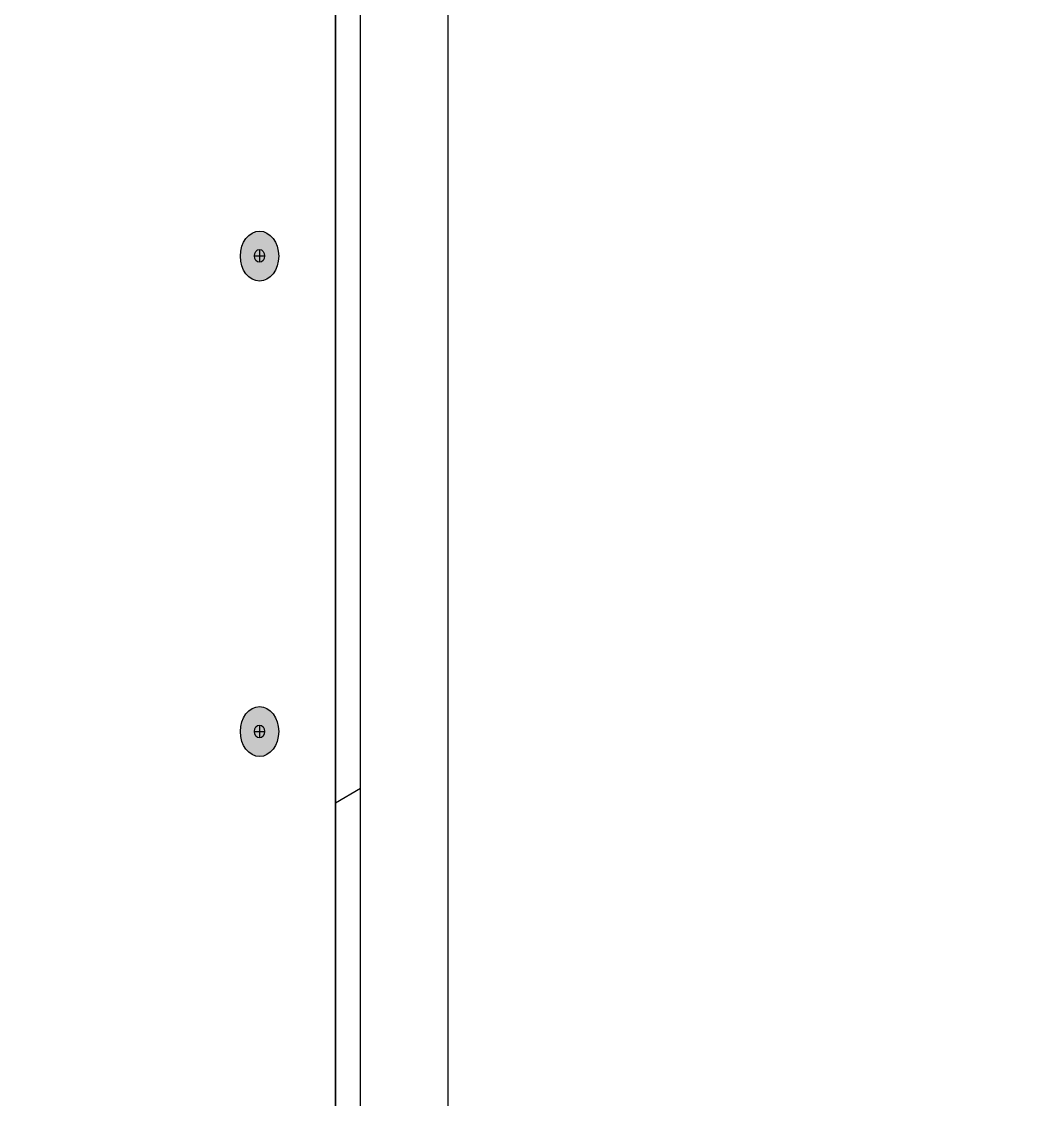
# Model space of a CAD drawing. Header units: inches. Extents: x -20.7 to 76.3, y -55.2 to 19.1.
# Drawn here: x -2.398 to 0.259, y -31.288 to -28.421 of the extents above; entities that cross this region are included whole.
import ezdxf

# ---------------------------------------------------------------- set-up
doc = ezdxf.new("R2010")
doc.units = ezdxf.units.IN
doc.header["$MEASUREMENT"] = 0
doc.layers.add('G-ANNO-TTLB', color=7, linetype='Continuous', lineweight=0)
doc.layers.add('TYVEK', color=7, linetype='Continuous', lineweight=0)

msp = doc.modelspace()

# ---------------------------------------------------------------- hatches: boundary and pattern name
at = {"layer": 'G-ANNO-TTLB', "true_color": 0xff00ff, "transparency": 33554687}
h = msp.add_hatch(color=6, dxfattribs=at)
edge = h.paths.add_edge_path()
edge.add_spline(control_points=[(20.0382, -55.2136), (20.0382, -55.2136), (-20.6495, -55.2136), (-20.6495, -55.2136), (-20.6495, -55.2136), (-20.6495, -21.0886), (-20.6495, -21.0886), (-20.6495, -21.0886), (20.0382, -21.0886), (20.0382, -21.0886), (20.0382, -21.0886), (20.0382, -55.2136), (20.0382, -55.2136)], knot_values=[0, 0, 0, 0, 1, 1, 1, 2, 2, 2, 3, 3, 3, 4, 4, 4, 4], degree=3, periodic=0)
edge = h.paths.add_edge_path()
edge.add_spline(control_points=[(-20.5245, -21.2136), (-20.5245, -21.2136), (-20.5245, -55.0886), (-20.5245, -55.0886), (-20.5245, -55.0886), (19.9132, -55.0886), (19.9132, -55.0886), (19.9132, -55.0886), (19.9132, -21.2136), (19.9132, -21.2136), (19.9132, -21.2136), (-20.5245, -21.2136), (-20.5245, -21.2136)], knot_values=[0, 0, 0, 0, 1, 1, 1, 2, 2, 2, 3, 3, 3, 4, 4, 4, 4], degree=3, periodic=0)
edge.add_line((-20.5245, -21.2136), (-20.5245, -21.2136))
at = {"layer": 'TYVEK', "true_color": 0x003b71, "transparency": 33554687}
h = msp.add_hatch(color=156, dxfattribs=at)
h.dxf.hatch_style = 2
edge = h.paths.add_edge_path()
edge.add_ellipse((-1.7654, -29.0448), major_axis=(0, 0.0664), ratio=0.766948, start_angle=0, end_angle=360)
h = msp.add_hatch(color=156, dxfattribs=at)
h.dxf.hatch_style = 2
edge = h.paths.add_edge_path()
edge.add_ellipse((-1.7654, -30.3098), major_axis=(0, 0.0664), ratio=0.766948, start_angle=0, end_angle=360)

# ---------------------------------------------------------------- linework, layer by layer
at = {"layer": 'G-ANNO-TTLB'}
for points in [[(20.0382, -55.2136), (20.0382, -55.2136), (-20.6495, -55.2136), (-20.6495, -55.2136), (-20.6495, -55.2136), (-20.6495, -21.0886), (-20.6495, -21.0886), (-20.6495, -21.0886), (20.0382, -21.0886), (20.0382, -21.0886), (20.0382, -21.0886), (20.0382, -55.2136), (20.0382, -55.2136)], [(-20.5245, -21.2136), (-20.5245, -21.2136), (-20.5245, -55.0886), (-20.5245, -55.0886), (-20.5245, -55.0886), (19.9132, -55.0886), (19.9132, -55.0886), (19.9132, -55.0886), (19.9132, -21.2136), (19.9132, -21.2136), (19.9132, -21.2136), (-20.5245, -21.2136), (-20.5245, -21.2136)]]:
    msp.add_open_spline(points, degree=3, knots=[0, 0, 0, 0, 1, 1, 1, 2, 2, 2, 3, 3, 3, 4, 4, 4, 4], dxfattribs=at)
at = {"layer": 'TYVEK', "color": 33, "lineweight": 25, "true_color": 0xcc9966}
msp.add_line((-1.2635, -33.2739), (-1.2635, -27.3782), dxfattribs=at)
at = {"layer": 'TYVEK', "color": 2, "lineweight": 25, "true_color": 0xffff00}
for p, q in [((-1.4969, -33.409), (-1.4969, -27.5133)), ((-1.4969, -30.4611), (-1.5637, -30.4998))]:
    msp.add_line(p, q, dxfattribs=at)
at = {"layer": 'TYVEK', "color": 18, "lineweight": 25, "true_color": 0x000000}
msp.add_line((-1.5637, -27.5519), (-1.5637, -33.4476), dxfattribs=at)
at = {"layer": 'TYVEK', "color": 252, "lineweight": 25, "true_color": 0x848484}
for p, q in [((-1.5637, -33.4476), (-1.5637, -28.3546)), ((-1.7654, -29.0273), (-1.7654, -29.0615)), ((-1.7789, -29.0444), (-1.7518, -29.0444)), ((-1.7654, -30.2923), (-1.7654, -30.3265)), ((-1.7789, -30.3094), (-1.7518, -30.3094))]:
    msp.add_line(p, q, dxfattribs=at)
at = {"layer": 'TYVEK', "color": 18, "lineweight": 25, "true_color": 0x000000}
for centre in [(-1.7654, -29.0448), (-1.7654, -30.3098)]:
    msp.add_ellipse(centre, major_axis=(0, 0.0664), ratio=0.766948, dxfattribs=at)
at = {"layer": 'TYVEK', "color": 252, "lineweight": 25, "true_color": 0x848484}
for centre in [(-1.7654, -29.0444), (-1.7654, -30.3094)]:
    msp.add_ellipse(centre, major_axis=(0, 0.0171), ratio=0.788846, dxfattribs=at)

doc.saveas('drawing.dxf')
